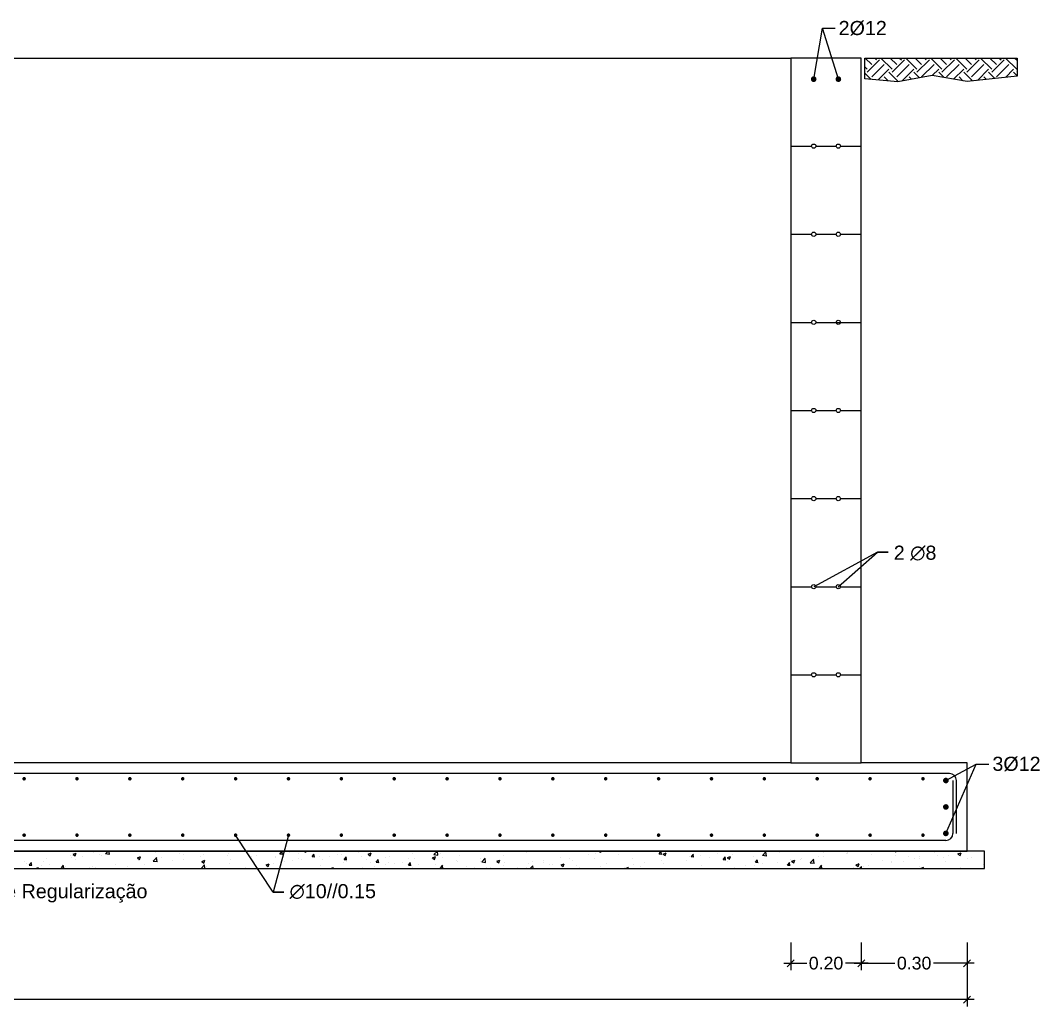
# Model space of a CAD drawing. Header units: millimetres. Extents: x 2071 to 2712, y 1262 to 1380.
# Drawn here: x 2697.18 to 2711.64, y 1350.26 to 1364.25 of the extents above; entities that cross this region are included whole.
import ezdxf

# ---------------------------------------------------------------- set-up
doc = ezdxf.new("R2010")
doc.units = ezdxf.units.MM
doc.layers.add('.pormenores', color=8, linetype='Continuous')
doc.styles.add('SWISS', font='swissl.ttf')

# ---------------------------------------------------------------- blocks, each defined once
blk = doc.blocks.new('_OBLIQUE')
at = {"color": 0, "linetype": 'ByBlock'}
blk.add_line((-0.5, -0.5), (0.5, 0.5), dxfattribs=at)

msp = doc.modelspace()

# ---------------------------------------------------------------- hatches: boundary and pattern name
at = {"layer": '.pormenores'}
h = msp.add_hatch(color=256, dxfattribs=at)
edge = h.paths.add_edge_path()
edge.add_ellipse((2708.43791, 1354.96789), major_axis=(0.02632, 0.01439), ratio=1, start_angle=331.334711, end_angle=691.334711)
edge = h.paths.add_edge_path()
edge.add_ellipse((2708.78653, 1354.96789), major_axis=(0.02632, 0.01439), ratio=1, start_angle=331.334711, end_angle=691.334711)
edge = h.paths.add_edge_path()
edge.add_ellipse((2708.43791, 1356.21789), major_axis=(0.02632, 0.01439), ratio=1, start_angle=331.334711, end_angle=691.334711)
edge = h.paths.add_edge_path()
edge.add_ellipse((2708.78653, 1356.21789), major_axis=(0.02632, 0.01439), ratio=1, start_angle=331.334711, end_angle=691.334711)
edge = h.paths.add_edge_path()
edge.add_ellipse((2708.43791, 1357.46789), major_axis=(0.02632, 0.01439), ratio=1, start_angle=331.334711, end_angle=691.334711)
edge = h.paths.add_edge_path()
edge.add_ellipse((2708.43791, 1358.71789), major_axis=(0.02632, 0.01439), ratio=1, start_angle=331.334711, end_angle=691.334711)
edge = h.paths.add_edge_path()
edge.add_ellipse((2708.43791, 1359.96789), major_axis=(0.02632, 0.01439), ratio=1, start_angle=331.334711, end_angle=691.334711)
edge = h.paths.add_edge_path()
edge.add_ellipse((2708.78653, 1359.96789), major_axis=(0.02632, 0.01439), ratio=1, start_angle=331.334711, end_angle=691.334711)
edge = h.paths.add_edge_path()
edge.add_ellipse((2708.78653, 1358.71789), major_axis=(0.02632, 0.01439), ratio=1, start_angle=331.334711, end_angle=691.334711)
edge = h.paths.add_edge_path()
edge.add_ellipse((2708.78653, 1357.46789), major_axis=(0.02632, 0.01439), ratio=1, start_angle=331.334711, end_angle=691.334711)
edge = h.paths.add_edge_path()
edge.add_ellipse((2708.43791, 1361.21789), major_axis=(0.02632, 0.01439), ratio=1, start_angle=331.334711, end_angle=691.334711)
edge = h.paths.add_edge_path()
edge.add_ellipse((2708.43791, 1362.46789), major_axis=(0.02632, 0.01439), ratio=1, start_angle=331.334711, end_angle=691.334711)
edge = h.paths.add_edge_path()
edge.add_ellipse((2708.78653, 1361.21789), major_axis=(0.02632, 0.01439), ratio=1, start_angle=331.334711, end_angle=691.334711)
edge = h.paths.add_edge_path()
edge.add_ellipse((2708.78653, 1362.46789), major_axis=(0.02632, 0.01439), ratio=1, start_angle=331.334711, end_angle=691.334711)

# ---------------------------------------------------------------- linework, layer by layer
at = {"layer": '.pormenores', "linetype": 'ByBlock', "lineweight": -2, "extrusion": (0, 0, -1)}
for p, q in [((2708.56116, 1364.13988, 0), (2708.74116, 1364.13988, 0)), ((2710.74346, 1353.70165, 0), (2710.92346, 1353.70165, 0))]:
    msp.add_line(p, q, dxfattribs=at)
at = {"layer": '.pormenores'}
for p, q in [((2678.11222, 1363.71789, 0), (2708.11222, 1363.71789, 0)), ((2709.11222, 1363.71789, 0), (2708.11222, 1363.71789, 0)), ((2708.11222, 1363.71789, 0), (2708.11222, 1353.71789, 0)), ((2709.11222, 1353.71789, 0), (2709.11222, 1363.71789, 0)), ((2709.16974, 1363.71789, 0), (2709.26155, 1363.62608, 0)), ((2709.37203, 1363.69237, 0), (2709.19526, 1363.5156, 0)), ((2709.30232, 1363.71789, 0), (2709.32784, 1363.69237, 0)), ((2709.39071, 1363.71789, 0), (2709.54881, 1363.55979, 0)), ((2709.52329, 1363.71789, 0), (2709.6151, 1363.62608, 0)), ((2709.72559, 1363.69237, 0), (2709.54881, 1363.5156, 0)), ((2709.65588, 1363.71789, 0), (2709.68139, 1363.69237, 0)), ((2709.74426, 1363.71789, 0), (2709.90236, 1363.55979, 0)), ((2709.87685, 1363.71789, 0), (2709.96865, 1363.62608, 0)), ((2710.07914, 1363.69237, 0), (2709.90236, 1363.5156, 0)), ((2710.00943, 1363.71789, 0), (2710.03495, 1363.69237, 0)), ((2710.09782, 1363.71789, 0), (2710.25592, 1363.55979, 0)), ((2710.2304, 1363.71789, 0), (2710.32221, 1363.62608, 0)), ((2710.43269, 1363.69237, 0), (2710.25592, 1363.5156, 0)), ((2710.36298, 1363.71789, 0), (2710.3885, 1363.69237, 0)), ((2710.45137, 1363.71789, 0), (2710.60947, 1363.55979, 0)), ((2710.58395, 1363.71789, 0), (2710.67576, 1363.62608, 0)), ((2710.78625, 1363.69237, 0), (2710.60947, 1363.5156, 0)), ((2710.71654, 1363.71789, 0), (2710.74205, 1363.69237, 0)), ((2710.80492, 1363.71789, 0), (2710.96302, 1363.55979, 0)), ((2710.93751, 1363.71789, 0), (2711.02931, 1363.62608, 0)), ((2711.1398, 1363.69237, 0), (2710.96302, 1363.5156, 0)), ((2711.07009, 1363.71789, 0), (2711.09561, 1363.69237, 0)), ((2711.15848, 1363.71789, 0), (2711.31658, 1363.55979, 0)), ((2711.29106, 1363.71789, 0), (2711.32375, 1363.6852, 0)), ((2709.16222, 1363.59283, 0), (2709.19526, 1363.55979, 0)), ((2709.16222, 1363.50444, 0), (2709.25176, 1363.41489, 0)), ((2709.43832, 1363.62608, 0), (2709.26155, 1363.44931, 0)), ((2709.50462, 1363.55979, 0), (2709.35105, 1363.40622, 0)), ((2709.50462, 1363.5156, 0), (2709.63774, 1363.38247, 0)), ((2709.79188, 1363.62608, 0), (2709.6151, 1363.44931, 0)), ((2709.85817, 1363.55979, 0), (2709.69032, 1363.39195, 0)), ((2709.85817, 1363.5156, 0), (2709.9373, 1363.43646, 0)), ((2710.14543, 1363.62608, 0), (2709.96865, 1363.44931, 0)), ((2710.21172, 1363.55979, 0), (2710.12014, 1363.46821, 0)), ((2710.21172, 1363.5156, 0), (2710.28737, 1363.43995, 0)), ((2710.49898, 1363.62608, 0), (2710.32221, 1363.44931, 0)), ((2710.56528, 1363.55979, 0), (2710.42259, 1363.41711, 0)), ((2710.56528, 1363.5156, 0), (2710.68838, 1363.3925, 0)), ((2710.85254, 1363.62608, 0), (2710.67576, 1363.44931, 0)), ((2710.91883, 1363.55979, 0), (2710.75928, 1363.40024, 0)), ((2710.91883, 1363.5156, 0), (2711.00712, 1363.4273, 0)), ((2711.20609, 1363.62608, 0), (2711.02931, 1363.44931, 0)), ((2711.27238, 1363.55979, 0), (2711.15617, 1363.44358, 0)), ((2711.27238, 1363.5156, 0), (2711.32375, 1363.46423, 0)), ((2711.32375, 1363.52277, 0), (2711.31658, 1363.5156, 0)), ((2709.43832, 1363.44931, 0), (2709.49388, 1363.39375, 0)), ((2709.79188, 1363.44931, 0), (2709.82497, 1363.41622, 0)), ((2710.49898, 1363.44931, 0), (2710.55326, 1363.39503, 0)), ((2710.85254, 1363.44931, 0), (2710.88759, 1363.41425, 0)), ((2711.20609, 1363.44931, 0), (2711.20634, 1363.44906, 0)), ((2708.11222, 1362.46789, 0), (2708.40791, 1362.46789, 0)), ((2708.46791, 1362.46789, 0), (2708.75653, 1362.46789, 0)), ((2708.81653, 1362.46789, 0), (2709.11222, 1362.46789, 0)), ((2708.11222, 1361.21789, 0), (2708.40791, 1361.21789, 0)), ((2708.46791, 1361.21789, 0), (2708.75653, 1361.21789, 0)), ((2708.81653, 1361.21789, 0), (2709.11222, 1361.21789, 0)), ((2708.11222, 1359.96789, 0), (2708.40791, 1359.96789, 0)), ((2708.46791, 1359.96789, 0), (2709.11222, 1359.96789, 0)), ((2708.11222, 1358.71789, 0), (2708.40791, 1358.71789, 0)), ((2708.46791, 1358.71789, 0), (2708.75653, 1358.71789, 0)), ((2708.81653, 1358.71789, 0), (2709.11222, 1358.71789, 0)), ((2708.11222, 1357.46789, 0), (2708.40791, 1357.46789, 0)), ((2708.46791, 1357.46789, 0), (2708.75653, 1357.46789, 0)), ((2708.81653, 1357.46789, 0), (2709.11222, 1357.46789, 0)), ((2709.34242, 1356.70566, 0), (2708.43791, 1356.21789, 0)), ((2708.78653, 1356.21789, 0), (2709.34242, 1356.70566, 0)), ((2709.34242, 1356.70566, 0), (2709.49242, 1356.70566, 0)), ((2709.49242, 1356.70566, 0), (2709.34242, 1356.70566, 0)), ((2708.11222, 1356.21789, 0), (2708.40791, 1356.21789, 0)), ((2708.46791, 1356.21789, 0), (2708.75653, 1356.21789, 0)), ((2708.81653, 1356.21789, 0), (2709.11222, 1356.21789, 0)), ((2708.11222, 1354.96789, 0), (2708.40791, 1354.96789, 0)), ((2708.46791, 1354.96789, 0), (2708.75653, 1354.96789, 0)), ((2708.81653, 1354.96789, 0), (2709.11222, 1354.96789, 0)), ((2708.11222, 1353.71789, 0), (2678.11222, 1353.71789, 0)), ((2708.11222, 1353.71789, 0), (2709.11222, 1353.71789, 0)), ((2710.61222, 1353.71789, 0), (2709.11222, 1353.71789, 0)), ((2710.61222, 1352.46789, 0), (2710.61222, 1353.71789, 0)), ((2710.36222, 1353.56789, 0), (2675.86222, 1353.56789, 0)), ((2710.41222, 1353.46789, 0), (2710.41222, 1352.71789, 0)), ((2710.46222, 1352.71789, 0), (2710.46222, 1353.46789, 0)), ((2700.77198, 1351.88563, 0), (2700.23722, 1352.69289, 0)), ((2700.98722, 1352.69289, 0), (2700.77198, 1351.88563, 0)), ((2710.31222, 1352.61789, 0), (2675.91222, 1352.61789, 0)), ((2710.86222, 1352.46789, 0), (2675.36222, 1352.46789, 0)), ((2675.61222, 1352.46789, 0), (2710.61222, 1352.46789, 0)), ((2697.88897, 1352.40864, 0), (2697.88897, 1352.40864, 0)), ((2697.90691, 1352.37103, 0), (2697.90691, 1352.37103, 0)), ((2697.93181, 1352.42061, 0), (2697.9634, 1352.39931, 0)), ((2697.93257, 1352.42229, 0), (2697.97703, 1352.43936, 0)), ((2697.9634, 1352.39931, 0), (2697.97627, 1352.43769, 0)), ((2698.06587, 1352.39196, 0), (2698.06587, 1352.39196, 0)), ((2698.215, 1352.45335, 0), (2698.215, 1352.45335, 0)), ((2698.30637, 1352.42362, 0), (2698.30637, 1352.42362, 0)), ((2698.33244, 1352.40669, 0), (2698.33244, 1352.40669, 0)), ((2698.39032, 1352.43134, 0), (2698.4468, 1352.42258, 0)), ((2698.39101, 1352.42989, 0), (2698.42747, 1352.46789, 0)), ((2698.44656, 1352.42102, 0), (2698.4411, 1352.46789, 0)), ((2698.7625, 1352.45516, 0), (2698.7625, 1352.45516, 0)), ((2698.84439, 1352.36976, 0), (2698.87597, 1352.34845, 0)), ((2698.84515, 1352.37143, 0), (2698.88961, 1352.3885, 0)), ((2698.87598, 1352.34846, 0), (2698.88885, 1352.38683, 0)), ((2699.06871, 1352.32478, 0), (2699.11817, 1352.37633, 0)), ((2699.10148, 1352.44083, 0), (2699.10148, 1352.44083, 0)), ((2699.12425, 1352.31591, 0), (2699.11724, 1352.37622, 0)), ((2699.18386, 1352.37494, 0), (2699.18386, 1352.37494, 0)), ((2699.44046, 1352.42651, 0), (2699.44046, 1352.42651, 0)), ((2699.50461, 1352.41559, 0), (2699.50461, 1352.41559, 0)), ((2699.74031, 1352.38394, 0), (2699.74031, 1352.38394, 0)), ((2699.77943, 1352.41219, 0), (2699.77943, 1352.41219, 0)), ((2699.83442, 1352.4632, 0), (2699.83442, 1352.4632, 0)), ((2700.11841, 1352.39787, 0), (2700.11841, 1352.39787, 0)), ((2700.14134, 1352.43674, 0), (2700.14134, 1352.43674, 0)), ((2700.30031, 1352.45767, 0), (2700.30031, 1352.45767, 0)), ((2700.41524, 1352.46789, 0), (2700.44918, 1352.46492, 0)), ((2700.44473, 1352.4641, 0), (2700.44403, 1352.46789, 0)), ((2700.45738, 1352.38355, 0), (2700.45738, 1352.38355, 0)), ((2700.52816, 1352.4092, 0), (2700.52816, 1352.4092, 0)), ((2700.66247, 1352.45452, 0), (2700.66247, 1352.45452, 0)), ((2700.79636, 1352.36922, 0), (2700.79636, 1352.36922, 0)), ((2700.80328, 1352.38479, 0), (2700.80328, 1352.38479, 0)), ((2700.86669, 1352.42839, 0), (2700.90464, 1352.42507, 0)), ((2700.8667, 1352.4285, 0), (2700.89731, 1352.46499, 0)), ((2700.90019, 1352.42425, 0), (2700.89285, 1352.46405, 0)), ((2701.00145, 1352.4402, 0), (2701.00145, 1352.4402, 0)), ((2701.12931, 1352.4295, 0), (2701.12931, 1352.4295, 0)), ((2701.21043, 1352.46789, 0), (2701.23467, 1352.45154, 0)), ((2701.23467, 1352.45155, 0), (2701.24015, 1352.46789, 0)), ((2701.32215, 1352.38855, 0), (2701.3601, 1352.38523, 0)), ((2701.32216, 1352.38866, 0), (2701.35277, 1352.42514, 0)), ((2701.34043, 1352.42588, 0), (2701.34043, 1352.42588, 0)), ((2701.35565, 1352.3844, 0), (2701.34831, 1352.4242, 0)), ((2701.42097, 1352.39691, 0), (2701.42097, 1352.39691, 0)), ((2701.57529, 1352.39706, 0), (2701.57529, 1352.39706, 0)), ((2701.6794, 1352.41156, 0), (2701.6794, 1352.41156, 0)), ((2701.73425, 1352.41799, 0), (2701.73425, 1352.41799, 0)), ((2701.77762, 1352.34881, 0), (2701.80823, 1352.38529, 0)), ((2701.79129, 1352.46048, 0), (2701.79129, 1352.46048, 0)), ((2701.81111, 1352.34455, 0), (2701.80377, 1352.38436, 0)), ((2701.97475, 1352.44965, 0), (2701.97475, 1352.44965, 0)), ((2702.01838, 1352.39723, 0), (2702.01838, 1352.39723, 0)), ((2702.11566, 1352.42199, 0), (2702.14725, 1352.40069, 0)), ((2702.11642, 1352.42367, 0), (2702.16088, 1352.44074, 0)), ((2702.14725, 1352.4007, 0), (2702.16012, 1352.43907, 0)), ((2702.35736, 1352.38291, 0), (2702.35736, 1352.38291, 0)), ((2702.41892, 1352.39173, 0), (2702.41892, 1352.39173, 0)), ((2702.69633, 1352.36859, 0), (2702.69633, 1352.36859, 0)), ((2702.74873, 1352.43934, 0), (2702.74873, 1352.43934, 0)), ((2703.02824, 1352.37114, 0), (2703.05982, 1352.34983, 0)), ((2703.029, 1352.37282, 0), (2703.07346, 1352.38989, 0)), ((2703.05002, 1352.41928, 0), (2703.10649, 1352.41052, 0)), ((2703.05071, 1352.41782, 0), (2703.09875, 1352.46789, 0)), ((2703.05982, 1352.34984, 0), (2703.0727, 1352.38821, 0)), ((2703.10625, 1352.40895, 0), (2703.09939, 1352.46789, 0)), ((2703.14477, 1352.42895, 0), (2703.14477, 1352.42895, 0)), ((2703.16819, 1352.37831, 0), (2703.16819, 1352.37831, 0)), ((2703.40869, 1352.40998, 0), (2703.40869, 1352.40998, 0)), ((2703.80972, 1352.46277, 0), (2703.80972, 1352.46277, 0)), ((2704.04363, 1352.40564, 0), (2704.04363, 1352.40564, 0)), ((2704.36437, 1352.44629, 0), (2704.36437, 1352.44629, 0)), ((2704.84263, 1352.3703, 0), (2704.84263, 1352.3703, 0)), ((2704.97017, 1352.36791, 0), (2704.97017, 1352.36791, 0)), ((2705.24366, 1352.4231, 0), (2705.24366, 1352.4231, 0)), ((2705.33324, 1352.36788, 0), (2705.33324, 1352.36788, 0)), ((2705.34049, 1352.43147, 0), (2705.34049, 1352.43147, 0)), ((2705.39633, 1352.46789, 0), (2705.41852, 1352.45293, 0)), ((2705.40263, 1352.44402, 0), (2705.40263, 1352.44402, 0)), ((2705.41852, 1352.45294, 0), (2705.42354, 1352.46789, 0)), ((2705.66305, 1352.41549, 0), (2705.66305, 1352.41549, 0)), ((2705.78866, 1352.46771, 0), (2705.82661, 1352.46439, 0)), ((2705.78867, 1352.46782, 0), (2705.78873, 1352.46789, 0)), ((2705.82214, 1352.46356, 0), (2705.82135, 1352.46789, 0)), ((2705.98908, 1352.4602, 0), (2705.98908, 1352.4602, 0)), ((2706.23329, 1352.41918, 0), (2706.23329, 1352.41918, 0)), ((2706.24412, 1352.42786, 0), (2706.28207, 1352.42454, 0)), ((2706.24413, 1352.42797, 0), (2706.27474, 1352.46446, 0)), ((2706.2776, 1352.42371, 0), (2706.27026, 1352.46352, 0)), ((2706.29951, 1352.42338, 0), (2706.33109, 1352.40207, 0)), ((2706.30027, 1352.42506, 0), (2706.34473, 1352.44213, 0)), ((2706.3311, 1352.40208, 0), (2706.34397, 1352.44045, 0)), ((2706.6776, 1352.38342, 0), (2706.6776, 1352.38342, 0)), ((2706.69958, 1352.38802, 0), (2706.73754, 1352.38469, 0)), ((2706.69959, 1352.38813, 0), (2706.7302, 1352.42461, 0)), ((2706.73306, 1352.38387, 0), (2706.72572, 1352.42367, 0)), ((2706.83657, 1352.40435, 0), (2706.83657, 1352.40435, 0)), ((2706.95794, 1352.38178, 0), (2706.95794, 1352.38178, 0)), ((2707.07706, 1352.43601, 0), (2707.07706, 1352.43601, 0)), ((2707.15505, 1352.34828, 0), (2707.18567, 1352.38476, 0)), ((2707.18852, 1352.34402, 0), (2707.18118, 1352.38382, 0)), ((2707.21209, 1352.37252, 0), (2707.24367, 1352.35122, 0)), ((2707.21285, 1352.3742, 0), (2707.25731, 1352.39127, 0)), ((2707.24367, 1352.35122, 0), (2707.25655, 1352.3896, 0)), ((2707.27869, 1352.42243, 0), (2707.27869, 1352.42243, 0)), ((2707.58677, 1352.38766, 0), (2707.58677, 1352.38766, 0)), ((2707.70971, 1352.40721, 0), (2707.76619, 1352.39845, 0)), ((2707.7104, 1352.40575, 0), (2707.75986, 1352.45729, 0)), ((2707.76594, 1352.39688, 0), (2707.75893, 1352.45719, 0)), ((2707.9571, 1352.45122, 0), (2707.9571, 1352.45122, 0)), ((2708.24361, 1352.46392, 0), (2708.24361, 1352.46392, 0)), ((2708.511, 1352.39633, 0), (2708.511, 1352.39633, 0)), ((2708.57736, 1352.39163, 0), (2708.57736, 1352.39163, 0)), ((2708.58259, 1352.4496, 0), (2708.58259, 1352.4496, 0)), ((2708.90339, 1352.43634, 0), (2708.90339, 1352.43634, 0)), ((2708.91204, 1352.44913, 0), (2708.91204, 1352.44913, 0)), ((2708.92156, 1352.43528, 0), (2708.92156, 1352.43528, 0)), ((2709.26054, 1352.42096, 0), (2709.26054, 1352.42096, 0)), ((2709.58223, 1352.46789, 0), (2709.60237, 1352.45431, 0)), ((2709.59952, 1352.40664, 0), (2709.59952, 1352.40664, 0)), ((2709.60237, 1352.45432, 0), (2709.60692, 1352.46789, 0)), ((2709.78249, 1352.39017, 0), (2709.78249, 1352.39017, 0)), ((2709.93849, 1352.39231, 0), (2709.93849, 1352.39231, 0)), ((2710.15282, 1352.45374, 0), (2710.15282, 1352.45374, 0)), ((2710.193, 1352.39858, 0), (2710.193, 1352.39858, 0)), ((2710.27747, 1352.37799, 0), (2710.27747, 1352.37799, 0)), ((2710.34598, 1352.40945, 0), (2710.34598, 1352.40945, 0)), ((2710.48336, 1352.42476, 0), (2710.51494, 1352.40345, 0)), ((2710.48412, 1352.42644, 0), (2710.52858, 1352.44351, 0)), ((2710.50495, 1352.43038, 0), (2710.50495, 1352.43038, 0)), ((2710.51495, 1352.40346, 0), (2710.52782, 1352.44183, 0)), ((2710.52281, 1352.44619, 0), (2710.52281, 1352.44619, 0)), ((2710.6753, 1352.37788, 0), (2710.6753, 1352.37788, 0)), ((2710.74544, 1352.46204, 0), (2710.74544, 1352.46204, 0)), ((2710.86222, 1352.21789, 0), (2710.86222, 1352.46789, 0)), ((2697.23842, 1352.32038, 0), (2697.23842, 1352.32038, 0)), ((2697.26538, 1352.28657, 0), (2697.26538, 1352.28657, 0)), ((2697.3111, 1352.26953, 0), (2697.34906, 1352.26621, 0)), ((2697.31111, 1352.26964, 0), (2697.34173, 1352.30613, 0)), ((2697.34461, 1352.26539, 0), (2697.33727, 1352.30519, 0)), ((2697.40009, 1352.21789, 0), (2697.44349, 1352.23455, 0)), ((2697.4377, 1352.21789, 0), (2697.44273, 1352.23288, 0)), ((2697.48535, 1352.26064, 0), (2697.48535, 1352.26064, 0)), ((2697.50587, 1352.31823, 0), (2697.50587, 1352.31823, 0)), ((2697.55916, 1352.36103, 0), (2697.55916, 1352.36103, 0)), ((2697.5918, 1352.27956, 0), (2697.5918, 1352.27956, 0)), ((2697.76657, 1352.2298, 0), (2697.79719, 1352.26628, 0)), ((2697.76657, 1352.22969, 0), (2697.80452, 1352.22636, 0)), ((2697.80007, 1352.22554, 0), (2697.79273, 1352.26535, 0)), ((2697.82433, 1352.24632, 0), (2697.82433, 1352.24632, 0)), ((2697.96212, 1352.34312, 0), (2697.96212, 1352.34312, 0)), ((2698.1633, 1352.232, 0), (2698.1633, 1352.232, 0)), ((2698.20728, 1352.24197, 0), (2698.20728, 1352.24197, 0)), ((2698.24548, 1352.21789, 0), (2698.25265, 1352.22643, 0)), ((2698.24959, 1352.21789, 0), (2698.24819, 1352.2255, 0)), ((2698.52802, 1352.28262, 0), (2698.52802, 1352.28262, 0)), ((2698.54035, 1352.22597, 0), (2698.54035, 1352.22597, 0)), ((2698.69932, 1352.24689, 0), (2698.69932, 1352.24689, 0)), ((2698.85783, 1352.33023, 0), (2698.85783, 1352.33023, 0)), ((2698.93981, 1352.27856, 0), (2698.93981, 1352.27856, 0)), ((2699.06802, 1352.32624, 0), (2699.12449, 1352.31748, 0)), ((2699.34085, 1352.33135, 0), (2699.34085, 1352.33135, 0)), ((2699.49981, 1352.35228, 0), (2699.49981, 1352.35228, 0)), ((2699.7464, 1352.21967, 0), (2699.79586, 1352.27122, 0)), ((2699.75696, 1352.3189, 0), (2699.78855, 1352.29759, 0)), ((2699.75773, 1352.32058, 0), (2699.80219, 1352.33765, 0)), ((2699.78752, 1352.28207, 0), (2699.78752, 1352.28207, 0)), ((2699.78855, 1352.2976, 0), (2699.80143, 1352.33597, 0)), ((2699.80113, 1352.21789, 0), (2699.79493, 1352.27111, 0)), ((2699.8267, 1352.25181, 0), (2699.8267, 1352.25181, 0)), ((2700.15273, 1352.29652, 0), (2700.15273, 1352.29652, 0)), ((2700.15784, 1352.34564, 0), (2700.15784, 1352.34564, 0)), ((2700.37376, 1352.23888, 0), (2700.37376, 1352.23888, 0)), ((2700.47347, 1352.33718, 0), (2700.47347, 1352.33718, 0)), ((2700.66954, 1352.26804, 0), (2700.70113, 1352.24674, 0)), ((2700.6703, 1352.26972, 0), (2700.71476, 1352.28679, 0)), ((2700.68032, 1352.26978, 0), (2700.68032, 1352.26978, 0)), ((2700.70113, 1352.24675, 0), (2700.71401, 1352.28512, 0)), ((2700.77479, 1352.29168, 0), (2700.77479, 1352.29168, 0)), ((2700.93376, 1352.3126, 0), (2700.93376, 1352.3126, 0)), ((2701.05064, 1352.33335, 0), (2701.05064, 1352.33335, 0)), ((2701.13534, 1352.3549, 0), (2701.13534, 1352.3549, 0)), ((2701.17425, 1352.34427, 0), (2701.17425, 1352.34427, 0)), ((2701.44234, 1352.25876, 0), (2701.44234, 1352.25876, 0)), ((2701.47431, 1352.34058, 0), (2701.47431, 1352.34058, 0)), ((2701.58288, 1352.21887, 0), (2701.62734, 1352.23593, 0)), ((2701.62109, 1352.21789, 0), (2701.62658, 1352.23426, 0)), ((2701.77215, 1352.30637, 0), (2701.77215, 1352.30637, 0)), ((2701.77761, 1352.3487, 0), (2701.81557, 1352.34538, 0)), ((2701.81329, 1352.32626, 0), (2701.81329, 1352.32626, 0)), ((2702.0338, 1352.23826, 0), (2702.0338, 1352.23826, 0)), ((2702.09818, 1352.35108, 0), (2702.09818, 1352.35108, 0)), ((2702.15227, 1352.31194, 0), (2702.15227, 1352.31194, 0)), ((2702.20873, 1352.252, 0), (2702.20873, 1352.252, 0)), ((2702.23307, 1352.30885, 0), (2702.27103, 1352.30553, 0)), ((2702.23308, 1352.30896, 0), (2702.2637, 1352.34544, 0)), ((2702.26657, 1352.3047, 0), (2702.25923, 1352.34451, 0)), ((2702.3677, 1352.27293, 0), (2702.3677, 1352.27293, 0)), ((2702.40412, 1352.30182, 0), (2702.40412, 1352.30182, 0)), ((2702.49124, 1352.29762, 0), (2702.49124, 1352.29762, 0)), ((2702.60819, 1352.30459, 0), (2702.60819, 1352.30459, 0)), ((2702.68853, 1352.269, 0), (2702.72649, 1352.26568, 0)), ((2702.68854, 1352.26911, 0), (2702.71916, 1352.3056, 0)), ((2702.72203, 1352.26486, 0), (2702.71469, 1352.30466, 0)), ((2702.74101, 1352.22796, 0), (2702.74101, 1352.22796, 0)), ((2702.77445, 1352.36539, 0), (2702.77445, 1352.36539, 0)), ((2702.83022, 1352.28329, 0), (2702.83022, 1352.28329, 0)), ((2703.00923, 1352.35739, 0), (2703.00923, 1352.35739, 0)), ((2703.03531, 1352.35427, 0), (2703.03531, 1352.35427, 0)), ((2703.06704, 1352.27267, 0), (2703.06704, 1352.27267, 0)), ((2703.144, 1352.22915, 0), (2703.18195, 1352.22583, 0)), ((2703.14401, 1352.22926, 0), (2703.17462, 1352.26575, 0)), ((2703.1692, 1352.26897, 0), (2703.1692, 1352.26897, 0)), ((2703.17749, 1352.22501, 0), (2703.17015, 1352.26481, 0)), ((2703.37428, 1352.33995, 0), (2703.37428, 1352.33995, 0)), ((2703.38779, 1352.31332, 0), (2703.38779, 1352.31332, 0)), ((2703.50817, 1352.25465, 0), (2703.50817, 1352.25465, 0)), ((2703.62336, 1352.21789, 0), (2703.63008, 1352.2259, 0)), ((2703.62691, 1352.21789, 0), (2703.62561, 1352.22496, 0)), ((2703.71326, 1352.32562, 0), (2703.71326, 1352.32562, 0)), ((2703.7176, 1352.36093, 0), (2703.7176, 1352.36093, 0)), ((2703.72771, 1352.31417, 0), (2703.78419, 1352.30541, 0)), ((2703.7284, 1352.31271, 0), (2703.77786, 1352.36426, 0)), ((2703.78395, 1352.30384, 0), (2703.77693, 1352.36415, 0)), ((2703.80164, 1352.23325, 0), (2703.80164, 1352.23325, 0)), ((2703.84715, 1352.24033, 0), (2703.84715, 1352.24033, 0)), ((2703.94081, 1352.32028, 0), (2703.9724, 1352.29898, 0)), ((2703.94158, 1352.32196, 0), (2703.98604, 1352.33903, 0)), ((2703.9724, 1352.29898, 0), (2703.98528, 1352.33736, 0)), ((2704.04213, 1352.26491, 0), (2704.04213, 1352.26491, 0)), ((2704.05224, 1352.3113, 0), (2704.05224, 1352.3113, 0)), ((2704.18613, 1352.22601, 0), (2704.18613, 1352.22601, 0)), ((2704.22952, 1352.24077, 0), (2704.22952, 1352.24077, 0)), ((2704.35665, 1352.2349, 0), (2704.35665, 1352.2349, 0)), ((2704.39121, 1352.29698, 0), (2704.39121, 1352.29698, 0)), ((2704.41597, 1352.21789, 0), (2704.45556, 1352.25915, 0)), ((2704.44317, 1352.31771, 0), (2704.44317, 1352.31771, 0)), ((2704.45941, 1352.21789, 0), (2704.45463, 1352.25904, 0)), ((2704.59984, 1352.30434, 0), (2704.59984, 1352.30434, 0)), ((2704.60213, 1352.33864, 0), (2704.60213, 1352.33864, 0)), ((2704.68646, 1352.28251, 0), (2704.68646, 1352.28251, 0)), ((2704.73019, 1352.28266, 0), (2704.73019, 1352.28266, 0)), ((2704.85339, 1352.26943, 0), (2704.88498, 1352.24812, 0)), ((2704.85415, 1352.27111, 0), (2704.89861, 1352.28818, 0)), ((2704.88498, 1352.24813, 0), (2704.89785, 1352.2865, 0)), ((2705.01249, 1352.32722, 0), (2705.01249, 1352.32722, 0)), ((2705.06917, 1352.26834, 0), (2705.06917, 1352.26834, 0)), ((2705.12232, 1352.22848, 0), (2705.12232, 1352.22848, 0)), ((2705.40814, 1352.25401, 0), (2705.40814, 1352.25401, 0)), ((2705.47607, 1352.22523, 0), (2705.47607, 1352.22523, 0)), ((2705.49265, 1352.29205, 0), (2705.49265, 1352.29205, 0)), ((2705.74712, 1352.23969, 0), (2705.74712, 1352.23969, 0)), ((2705.76673, 1352.22025, 0), (2705.81119, 1352.23732, 0)), ((2705.80447, 1352.21789, 0), (2705.81043, 1352.23565, 0)), ((2705.86297, 1352.35561, 0), (2705.86297, 1352.35561, 0)), ((2705.87711, 1352.27803, 0), (2705.87711, 1352.27803, 0)), ((2705.98136, 1352.24881, 0), (2705.98136, 1352.24881, 0)), ((2706.03607, 1352.29896, 0), (2706.03607, 1352.29896, 0)), ((2706.0861, 1352.22537, 0), (2706.0861, 1352.22537, 0)), ((2706.27657, 1352.33062, 0), (2706.27657, 1352.33062, 0)), ((2706.3021, 1352.28946, 0), (2706.3021, 1352.28946, 0)), ((2706.63191, 1352.33707, 0), (2706.63191, 1352.33707, 0)), ((2706.84613, 1352.26052, 0), (2706.84613, 1352.26052, 0)), ((2707.15504, 1352.34817, 0), (2707.193, 1352.34485, 0)), ((2707.21645, 1352.32409, 0), (2707.21645, 1352.32409, 0)), ((2707.31105, 1352.23835, 0), (2707.31105, 1352.23835, 0)), ((2707.47001, 1352.25928, 0), (2707.47001, 1352.25928, 0)), ((2707.60077, 1352.25866, 0), (2707.60077, 1352.25866, 0)), ((2707.6105, 1352.30832, 0), (2707.64846, 1352.305, 0)), ((2707.61051, 1352.30843, 0), (2707.64113, 1352.34491, 0)), ((2707.64398, 1352.30417, 0), (2707.63664, 1352.34397, 0)), ((2707.71051, 1352.29094, 0), (2707.71051, 1352.29094, 0)), ((2707.92681, 1352.30337, 0), (2707.92681, 1352.30337, 0)), ((2708.06597, 1352.26847, 0), (2708.10392, 1352.26515, 0)), ((2708.06598, 1352.26858, 0), (2708.09659, 1352.30506, 0)), ((2708.09945, 1352.26432, 0), (2708.0921, 1352.30413, 0)), ((2708.11154, 1352.34374, 0), (2708.11154, 1352.34374, 0)), ((2708.12466, 1352.32166, 0), (2708.15625, 1352.30036, 0)), ((2708.12543, 1352.32335, 0), (2708.16989, 1352.34042, 0)), ((2708.15625, 1352.30037, 0), (2708.16913, 1352.33874, 0)), ((2708.24755, 1352.34402, 0), (2708.24755, 1352.34402, 0)), ((2708.27051, 1352.36467, 0), (2708.27051, 1352.36467, 0)), ((2708.38741, 1352.30211, 0), (2708.44388, 1352.29335, 0)), ((2708.3881, 1352.30064, 0), (2708.43756, 1352.35219, 0)), ((2708.44364, 1352.29177, 0), (2708.43662, 1352.35208, 0)), ((2708.52143, 1352.22862, 0), (2708.55938, 1352.2253, 0)), ((2708.52144, 1352.22873, 0), (2708.55205, 1352.26522, 0)), ((2708.55491, 1352.22447, 0), (2708.54756, 1352.26428, 0)), ((2708.89567, 1352.22495, 0), (2708.89567, 1352.22495, 0)), ((2709.00124, 1352.21789, 0), (2709.00751, 1352.22537, 0)), ((2709.00423, 1352.21789, 0), (2709.00302, 1352.22443, 0)), ((2709.03724, 1352.27081, 0), (2709.06883, 1352.2495, 0)), ((2709.038, 1352.27249, 0), (2709.08246, 1352.28956, 0)), ((2709.04185, 1352.26304, 0), (2709.04185, 1352.26304, 0)), ((2709.06883, 1352.24951, 0), (2709.0817, 1352.28788, 0)), ((2709.08725, 1352.21789, 0), (2709.11526, 1352.24708, 0)), ((2709.1177, 1352.21789, 0), (2709.11432, 1352.24697, 0)), ((2709.14445, 1352.25127, 0), (2709.14445, 1352.25127, 0)), ((2709.21641, 1352.2656, 0), (2709.21641, 1352.2656, 0)), ((2709.41217, 1352.32661, 0), (2709.41217, 1352.32661, 0)), ((2709.54549, 1352.30406, 0), (2709.54549, 1352.30406, 0)), ((2709.54622, 1352.31321, 0), (2709.54622, 1352.31321, 0)), ((2709.70445, 1352.32499, 0), (2709.70445, 1352.32499, 0)), ((2709.87226, 1352.35792, 0), (2709.87226, 1352.35792, 0)), ((2709.93465, 1352.25075, 0), (2709.93465, 1352.25075, 0)), ((2709.94495, 1352.35665, 0), (2709.94495, 1352.35665, 0)), ((2709.95058, 1352.22164, 0), (2709.99504, 1352.2387, 0)), ((2709.98786, 1352.21789, 0), (2709.99428, 1352.23703, 0)), ((2710.30497, 1352.31431, 0), (2710.30497, 1352.31431, 0)), ((2710.51509, 1352.2348, 0), (2710.51509, 1352.2348, 0)), ((2710.61645, 1352.36367, 0), (2710.61645, 1352.36367, 0)), ((2710.84112, 1352.27951, 0), (2710.84112, 1352.27951, 0)), ((2675.36222, 1352.21789, 0), (2710.86222, 1352.21789, 0)), ((2699.4172, 1352.21851, 0), (2699.4172, 1352.21851, 0)), ((2699.74572, 1352.22113, 0), (2699.76662, 1352.21789, 0)), ((2701.12159, 1352.21811, 0), (2701.12159, 1352.21811, 0)), ((2705.76597, 1352.21857, 0), (2705.76697, 1352.21789, 0)), ((2708.90396, 1352.21961, 0), (2708.90396, 1352.21961, 0)), ((2709.94982, 1352.21995, 0), (2709.95287, 1352.21789, 0)), ((2700.77198, 1351.88563, 0), (2700.92198, 1351.88563, 0)), ((2700.92198, 1351.88563, 0), (2700.77198, 1351.88563, 0)), ((2708.11222, 1351.16905, 0), (2708.11222, 1350.77656, 0)), ((2709.11222, 1351.16905, 0), (2709.11222, 1350.77656, 0)), ((2709.11222, 1351.16905, 0), (2709.11222, 1350.77656, 0)), ((2710.61222, 1351.16905, 0), (2710.61222, 1350.77656, 0)), ((2708.01222, 1350.87656, 0), (2708.33829, 1350.87656, 0)), ((2709.21222, 1350.87656, 0), (2708.88615, 1350.87656, 0)), ((2709.01222, 1350.87656, 0), (2709.58829, 1350.87656, 0)), ((2710.71222, 1350.87656, 0), (2710.13615, 1350.87656, 0)), ((2710.61222, 1350.77656, 0), (2710.61222, 1350.26059, 0)), ((2710.71222, 1350.36059, 0), (2693.35957, 1350.36059, 0))]:
    msp.add_line(p, q, dxfattribs=at)
at = {"layer": '.pormenores', "ltscale": 2}
for p, q in [((2709.16222, 1363.71789, 0), (2711.32375, 1363.71789, 0)), ((2709.16222, 1363.42271, 0), (2709.16222, 1363.71789, 0)), ((2709.16222, 1363.42271, 0), (2709.16222, 1363.71789, 0)), ((2709.16222, 1363.71789, 0), (2711.32375, 1363.71789, 0)), ((2711.32375, 1363.71789, 0), (2711.32375, 1363.46188, 0)), ((2709.63294, 1363.3816, 0), (2709.16222, 1363.42271, 0)), ((2710.11665, 1363.46879, 0), (2709.63294, 1363.3816, 0)), ((2710.61541, 1363.38453, 0), (2710.11665, 1363.46879, 0)), ((2711.32375, 1363.46188, 0), (2710.61541, 1363.38453, 0))]:
    msp.add_line(p, q, dxfattribs=at)
at = {"layer": '.pormenores', "linetype": 'ByBlock', "lineweight": -2, "extrusion": (0, 0, -1), "elevation": 0}
for points in [[(-2708.43722, 1363.41789), (-2708.56116, 1364.13988)], [(-2708.78722, 1363.41789), (-2708.56116, 1364.13988)], [(-2710.31222, 1352.71789), (-2710.74346, 1353.70165)], [(-2710.31222, 1353.46789), (-2710.74346, 1353.70165)]]:
    msp.add_lwpolyline(points, dxfattribs=at)
at = {"layer": '.pormenores', "elevation": 0}
for points, const_width in [([(2708.45722, 1363.41789, 1), (2708.41722, 1363.41789, 1)], 0.04), ([(2708.76722, 1363.41789, -1), (2708.80722, 1363.41789, -1)], 0.04), ([(2697.22472, 1353.49289, 1), (2697.24972, 1353.49289, 1)], 0.025), ([(2697.97472, 1353.49289, 1), (2697.99972, 1353.49289, 1)], 0.025), ([(2698.72472, 1353.49289, 1), (2698.74972, 1353.49289, 1)], 0.025), ([(2698.72472, 1353.49289, 1), (2698.74972, 1353.49289, 1)], 0.025), ([(2698.72472, 1353.49289, 1), (2698.74972, 1353.49289, 1)], 0.025), ([(2699.47472, 1353.49289, 1), (2699.49972, 1353.49289, 1)], 0.025), ([(2699.47472, 1353.49289, 1), (2699.49972, 1353.49289, 1)], 0.025), ([(2700.22472, 1353.49289, 1), (2700.24972, 1353.49289, 1)], 0.025), ([(2700.22472, 1353.49289, 1), (2700.24972, 1353.49289, 1)], 0.025), ([(2700.97472, 1353.49289, 1), (2700.99972, 1353.49289, 1)], 0.025), ([(2700.97472, 1353.49289, 1), (2700.99972, 1353.49289, 1)], 0.025), ([(2701.72472, 1353.49289, 1), (2701.74972, 1353.49289, 1)], 0.025), ([(2701.72472, 1353.49289, 1), (2701.74972, 1353.49289, 1)], 0.025), ([(2702.47472, 1353.49289, 1), (2702.49972, 1353.49289, 1)], 0.025), ([(2702.47472, 1353.49289, 1), (2702.49972, 1353.49289, 1)], 0.025), ([(2703.22472, 1353.49289, 1), (2703.24972, 1353.49289, 1)], 0.025), ([(2703.22472, 1353.49289, 1), (2703.24972, 1353.49289, 1)], 0.025), ([(2703.97472, 1353.49289, 1), (2703.99972, 1353.49289, 1)], 0.025), ([(2703.97472, 1353.49289, 1), (2703.99972, 1353.49289, 1)], 0.025), ([(2704.72472, 1353.49289, 1), (2704.74972, 1353.49289, 1)], 0.025), ([(2704.72472, 1353.49289, 1), (2704.74972, 1353.49289, 1)], 0.025), ([(2705.47472, 1353.49289, 1), (2705.49972, 1353.49289, 1)], 0.025), ([(2705.47472, 1353.49289, 1), (2705.49972, 1353.49289, 1)], 0.025), ([(2706.22472, 1353.49289, 1), (2706.24972, 1353.49289, 1)], 0.025), ([(2706.22472, 1353.49289, 1), (2706.24972, 1353.49289, 1)], 0.025), ([(2706.97472, 1353.49289, 1), (2706.99972, 1353.49289, 1)], 0.025), ([(2706.97472, 1353.49289, 1), (2706.99972, 1353.49289, 1)], 0.025), ([(2707.72472, 1353.49289, 1), (2707.74972, 1353.49289, 1)], 0.025), ([(2707.72472, 1353.49289, 1), (2707.74972, 1353.49289, 1)], 0.025), ([(2708.47472, 1353.49289, 1), (2708.49972, 1353.49289, 1)], 0.025), ([(2708.47472, 1353.49289, 1), (2708.49972, 1353.49289, 1)], 0.025), ([(2709.22472, 1353.49289, 1), (2709.24972, 1353.49289, 1)], 0.025), ([(2709.22472, 1353.49289, 1), (2709.24972, 1353.49289, 1)], 0.025), ([(2709.97472, 1353.49289, 1), (2709.99972, 1353.49289, 1)], 0.025), ([(2709.97472, 1353.49289, 1), (2709.99972, 1353.49289, 1)], 0.025), ([(2710.33222, 1353.46789, 1), (2710.29222, 1353.46789, 1)], 0.04), ([(2710.33222, 1353.09289, 1), (2710.29222, 1353.09289, 1)], 0.04), ([(2697.22472, 1352.69289, -1), (2697.24972, 1352.69289, -1)], 0.025), ([(2697.97472, 1352.69289, -1), (2697.99972, 1352.69289, -1)], 0.025), ([(2698.72472, 1352.69289, -1), (2698.74972, 1352.69289, -1)], 0.025), ([(2698.72472, 1352.69289, -1), (2698.74972, 1352.69289, -1)], 0.025), ([(2698.72472, 1352.69289, -1), (2698.74972, 1352.69289, -1)], 0.025), ([(2699.47472, 1352.69289, -1), (2699.49972, 1352.69289, -1)], 0.025), ([(2699.47472, 1352.69289, -1), (2699.49972, 1352.69289, -1)], 0.025), ([(2700.22472, 1352.69289, -1), (2700.24972, 1352.69289, -1)], 0.025), ([(2700.22472, 1352.69289, -1), (2700.24972, 1352.69289, -1)], 0.025), ([(2700.97472, 1352.69289, -1), (2700.99972, 1352.69289, -1)], 0.025), ([(2700.97472, 1352.69289, -1), (2700.99972, 1352.69289, -1)], 0.025), ([(2701.72472, 1352.69289, -1), (2701.74972, 1352.69289, -1)], 0.025), ([(2701.72472, 1352.69289, -1), (2701.74972, 1352.69289, -1)], 0.025), ([(2702.47472, 1352.69289, -1), (2702.49972, 1352.69289, -1)], 0.025), ([(2702.47472, 1352.69289, -1), (2702.49972, 1352.69289, -1)], 0.025), ([(2703.22472, 1352.69289, -1), (2703.24972, 1352.69289, -1)], 0.025), ([(2703.22472, 1352.69289, -1), (2703.24972, 1352.69289, -1)], 0.025), ([(2703.97472, 1352.69289, -1), (2703.99972, 1352.69289, -1)], 0.025), ([(2703.97472, 1352.69289, -1), (2703.99972, 1352.69289, -1)], 0.025), ([(2704.72472, 1352.69289, -1), (2704.74972, 1352.69289, -1)], 0.025), ([(2704.72472, 1352.69289, -1), (2704.74972, 1352.69289, -1)], 0.025), ([(2705.47472, 1352.69289, -1), (2705.49972, 1352.69289, -1)], 0.025), ([(2705.47472, 1352.69289, -1), (2705.49972, 1352.69289, -1)], 0.025), ([(2706.22472, 1352.69289, -1), (2706.24972, 1352.69289, -1)], 0.025), ([(2706.22472, 1352.69289, -1), (2706.24972, 1352.69289, -1)], 0.025), ([(2706.97472, 1352.69289, -1), (2706.99972, 1352.69289, -1)], 0.025), ([(2706.97472, 1352.69289, -1), (2706.99972, 1352.69289, -1)], 0.025), ([(2707.72472, 1352.69289, -1), (2707.74972, 1352.69289, -1)], 0.025), ([(2707.72472, 1352.69289, -1), (2707.74972, 1352.69289, -1)], 0.025), ([(2708.47472, 1352.69289, -1), (2708.49972, 1352.69289, -1)], 0.025), ([(2708.47472, 1352.69289, -1), (2708.49972, 1352.69289, -1)], 0.025), ([(2709.22472, 1352.69289, -1), (2709.24972, 1352.69289, -1)], 0.025), ([(2709.22472, 1352.69289, -1), (2709.24972, 1352.69289, -1)], 0.025), ([(2709.97472, 1352.69289, -1), (2709.99972, 1352.69289, -1)], 0.025), ([(2709.97472, 1352.69289, -1), (2709.99972, 1352.69289, -1)], 0.025), ([(2710.33222, 1352.71789, -1), (2710.29222, 1352.71789, -1)], 0.04)]:
    msp.add_lwpolyline(points, format="xyb", close=True, dxfattribs=dict(at, const_width=const_width))
at = {"layer": '.pormenores'}
for centre in [(2708.43791, 1362.46789, 0), (2708.78653, 1362.46789, 0), (2708.43791, 1361.21789, 0), (2708.78653, 1361.21789, 0), (2708.43791, 1359.96789, 0), (2708.78653, 1359.96789, 0), (2708.43791, 1358.71789, 0), (2708.78653, 1358.71789, 0), (2708.43791, 1357.46789, 0), (2708.78653, 1357.46789, 0), (2708.43791, 1356.21789, 0), (2708.78653, 1356.21789, 0), (2708.43791, 1354.96789, 0), (2708.78653, 1354.96789, 0)]:
    msp.add_circle(centre, 0.03, dxfattribs=at)
for centre, start, end in [((2710.36222, 1353.46789, 0), 360, 90), ((2710.31222, 1352.71789, 0), 270, 0)]:
    msp.add_arc(centre, 0.1, start, end, dxfattribs=at)

# ---------------------------------------------------------------- block references
at = {"layer": '.pormenores', "xscale": 0.1, "yscale": 0.1, "zscale": 0.1, "rotation": 180}
for p in [(2708.11222, 1350.87656, 0), (2709.11222, 1350.87656, 0)]:
    msp.add_blockref('_OBLIQUE', p, dxfattribs=at)
at = {"layer": '.pormenores', "xscale": 0.1, "yscale": 0.1, "zscale": 0.1}
for p in [(2709.11222, 1350.87656, 0), (2710.61222, 1350.87656, 0), (2710.61222, 1350.36059, 0)]:
    msp.add_blockref('_OBLIQUE', p, dxfattribs=at)

# ---------------------------------------------------------------- texts
at = {"layer": '.pormenores', "style": 'SWISS'}
for s, p in [('2 ∅8', (2709.57319, 1356.59999, 0)), ('Betão de Regularização', (2696.00516, 1351.79822, 0)), ('∅10//0.15', (2701.0022, 1351.79884, 0))]:
    msp.add_text(s, height=0.2, dxfattribs=at).set_placement(p)
at = {"layer": '.pormenores', "char_height": 0.2, "width": 1.3900516, "attachment_point": 3, "style": 'SWISS'}
for s, insert in [('2%%C12', (2709.47429, 1364.24348, 0)), ('3%%C12', (2711.65605, 1353.80525, 0))]:
    msp.add_mtext(s, dxfattribs=dict(at, insert=insert))
at = {"layer": '.pormenores', "char_height": 0.18, "attachment_point": 5, "style": 'SWISS'}
for s, insert in [('\\A1;0.20', (2708.61222, 1350.87656, 0)), ('\\A1;0.30', (2709.86222, 1350.87656, 0))]:
    msp.add_mtext(s, dxfattribs=dict(at, insert=insert))

doc.saveas('drawing.dxf')
